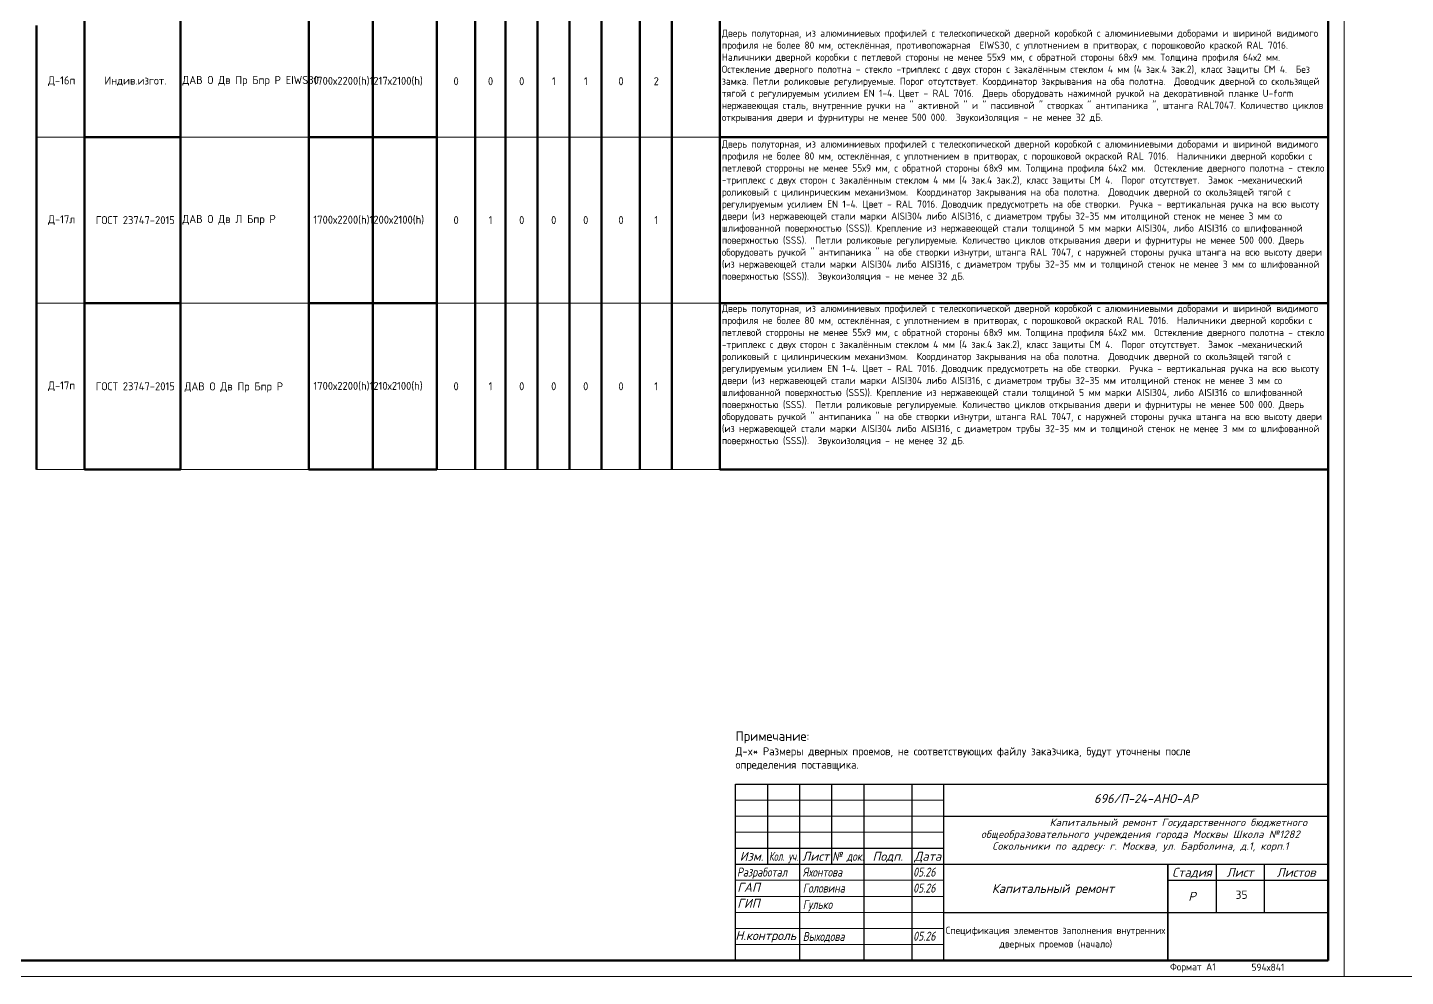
# Model space of a CAD drawing. Header units: millimetres. Extents: x -11345 to 411485, y -9810 to 73012.
# Drawn here: x -5082.9 to -4652.8, y 70053.3 to 70349.4 of the extents above; entities that cross this region are included whole.
import ezdxf
from ezdxf.enums import TextEntityAlignment as Align

# ---------------------------------------------------------------- set-up
doc = ezdxf.new("R2010")
doc.units = ezdxf.units.MM
for name, color, linetype, lineweight in [('+АР_Текст', 250, 'Continuous', 9), ('СПДС__АР_Рамка чертежа', 7, 'Continuous', 50), ('Стены штриховка', 7, 'Continuous', 9), ('Узлы', 7, 'Continuous', 18)]:
    doc.layers.add(name, color=color, linetype=linetype, lineweight=lineweight)
for name, color, linetype in [('PDF _Линии', 7, 'Continuous'), ('PDF _Основная надпись', 7, 'Continuous'), ('PDF _Текст', 7, 'Continuous')]:
    doc.layers.add(name, color=color, linetype=linetype)
doc.styles.add('MtXpl_GOST_Common', font='GOST_Common.ttf')
doc.styles.add('PDF GOST Common', font='GOST_Common.ttf')
doc.styles.add('PDF ISOCPEUR', font='isocpeur.ttf')
doc.styles.add('Юля', font='isocpeui.ttf', dxfattribs={"height": 2.8})

msp = doc.modelspace()

# ---------------------------------------------------------------- linework, layer by layer
at = {"layer": 'PDF _Линии', "lineweight": 50}
for points in [[(-5035.15322, 70632.83419), (-5035.15322, 70627.83888), (-5035.15322, 70618.56794), (-5035.15322, 70566.70992), (-5035.15322, 70523.40318), (-5035.15322, 70480.05411), (-5035.15322, 70384.88935), (-5035.15322, 70350.04923), (-5035.15322, 70315.25144), (-5035.15322, 70263.39342), (-5035.15322, 70211.5354), (-5065.12504, 70211.5354), (-5065.12504, 70263.39342), (-5065.12504, 70315.25144), (-5065.12504, 70350.04923), (-5065.12504, 70384.88935), (-5065.12504, 70480.05411), (-5065.12504, 70523.40318), (-5065.12504, 70566.70992), (-5065.12504, 70618.56794), (-5065.12504, 70627.83888), (-5065.12504, 70632.83419)], [(-4955.18604, 70632.83419), (-4955.18604, 70627.83888), (-4955.18604, 70618.56794), (-4955.18604, 70566.70992), (-4955.18604, 70523.40318), (-4955.18604, 70480.05411), (-4955.18604, 70384.88935), (-4955.18604, 70350.04923), (-4955.18604, 70315.25144), (-4955.18604, 70263.39342), (-4955.18604, 70211.5354), (-4975.16725, 70211.5354), (-4995.14847, 70211.5354), (-4995.14847, 70263.39342), (-4995.14847, 70315.25144), (-4995.14847, 70350.04923), (-4995.14847, 70384.88935), (-4995.14847, 70480.05411), (-4995.14847, 70523.40318), (-4995.14847, 70566.70992), (-4995.14847, 70618.56794), (-4995.14847, 70627.83888), (-4995.14847, 70632.83419)], [(-4975.16725, 70632.83419), (-4975.16725, 70627.83888), (-4975.16725, 70618.56794), (-4975.16725, 70566.70992), (-4975.16725, 70523.40318), (-4975.16725, 70480.05411), (-4975.16725, 70384.88935), (-4975.16725, 70350.04923), (-4975.16725, 70315.25144), (-4975.16725, 70263.39342), (-4975.16725, 70211.5354)], [(-4891.72876, 70632.83419), (-4891.72876, 70627.83888), (-4891.72876, 70618.56794), (-4891.72876, 70566.70992), (-4891.72876, 70523.40318), (-4891.72876, 70480.05411), (-4891.72876, 70384.88935), (-4891.72876, 70350.04923), (-4891.72876, 70315.25144), (-4891.72876, 70263.39342), (-4891.72876, 70211.5354)], [(-4881.73815, 70632.83419), (-4881.73815, 70627.83888), (-4881.73815, 70618.56794), (-4881.73815, 70566.70992), (-4881.73815, 70523.40318), (-4881.73815, 70480.05411), (-4881.73815, 70384.88935), (-4881.73815, 70350.04923), (-4881.73815, 70315.25144), (-4881.73815, 70263.39342), (-4881.73815, 70211.5354)], [(-4676.88839, 70480.05411), (-4866.75224, 70480.05411), (-4866.75224, 70523.40318), (-4866.75224, 70566.70992), (-4866.75224, 70618.56794), (-4866.75224, 70627.83888), (-4866.75224, 70632.83419), (-4866.75224, 70627.83888), (-4866.75224, 70618.56794), (-4866.75224, 70566.70992), (-4866.75224, 70523.40318), (-4866.75224, 70480.05411), (-4866.75224, 70384.88935), (-4866.75224, 70350.04923), (-4866.75224, 70315.25144), (-4866.75224, 70263.39342), (-4866.75224, 70211.5354)], [(-4943.20578, 70627.83888), (-4943.20578, 70618.56794), (-4943.20578, 70566.70992), (-4943.20578, 70523.40318), (-4943.20578, 70480.05411), (-4943.20578, 70384.88935), (-4943.20578, 70350.04923), (-4943.20578, 70315.25144), (-4943.20578, 70263.39342), (-4943.20578, 70211.5354)], [(-4933.68084, 70627.83888), (-4933.68084, 70618.56794), (-4933.68084, 70566.70992), (-4933.68084, 70523.40318), (-4933.68084, 70480.05411), (-4933.68084, 70384.88935), (-4933.68084, 70350.04923), (-4933.68084, 70315.25144), (-4933.68084, 70263.39342), (-4933.68084, 70211.5354)], [(-4923.69023, 70627.83888), (-4923.69023, 70618.56794), (-4923.69023, 70566.70992), (-4923.69023, 70523.40318), (-4923.69023, 70480.05411), (-4923.69023, 70384.88935), (-4923.69023, 70350.04923), (-4923.69023, 70315.25144), (-4923.69023, 70263.39342), (-4923.69023, 70211.5354)], [(-4913.69963, 70627.83888), (-4913.69963, 70618.56794), (-4913.69963, 70566.70992), (-4913.69963, 70523.40318), (-4913.69963, 70480.05411), (-4913.69963, 70384.88935), (-4913.69963, 70350.04923), (-4913.69963, 70315.25144), (-4913.69963, 70263.39342), (-4913.69963, 70211.5354)], [(-4903.70902, 70627.83888), (-4903.70902, 70618.56794), (-4903.70902, 70566.70992), (-4903.70902, 70523.40318), (-4903.70902, 70480.05411), (-4903.70902, 70384.88935), (-4903.70902, 70350.04923), (-4903.70902, 70315.25144), (-4903.70902, 70263.39342), (-4903.70902, 70211.5354)], [(-5080.11095, 70211.5354), (-5080.11095, 70263.39342), (-5080.11095, 70315.25144), (-5080.11095, 70350.04923)], [(-4676.88839, 70350.04923), (-4676.88839, 70315.25144), (-4676.88839, 70263.39342), (-4676.88839, 70211.5354), (-4866.75224, 70211.5354), (-4866.75224, 70263.39342), (-4866.75224, 70315.25144), (-4866.75224, 70350.04923)], [(-5035.15322, 70315.25144), (-5065.12504, 70315.25144)], [(-4955.18604, 70315.25144), (-4975.16725, 70315.25144), (-4995.14847, 70315.25144)], [(-4676.88839, 70315.25144), (-4866.75224, 70315.25144)], [(-5035.15322, 70263.39342), (-5065.12504, 70263.39342)], [(-4955.18604, 70263.39342), (-4975.16725, 70263.39342), (-4995.14847, 70263.39342)], [(-4676.88839, 70263.39342), (-4866.75224, 70263.39342)]]:
    msp.add_lwpolyline(points, dxfattribs=at)
at = {"layer": 'PDF _Линии', "lineweight": 20}
for points in [[(-5065.12504, 70315.25144), (-5080.11095, 70315.25144)], [(-4995.14847, 70315.25144), (-5035.15322, 70315.25144)], [(-4866.75224, 70315.25144), (-4881.73815, 70315.25144), (-4891.72876, 70315.25144), (-4903.70902, 70315.25144), (-4913.69963, 70315.25144), (-4923.69023, 70315.25144), (-4933.68084, 70315.25144), (-4943.20578, 70315.25144), (-4955.18604, 70315.25144)], [(-5065.12504, 70263.39342), (-5080.11095, 70263.39342)], [(-4995.14847, 70263.39342), (-5035.15322, 70263.39342)], [(-4866.75224, 70263.39342), (-4881.73815, 70263.39342), (-4891.72876, 70263.39342), (-4903.70902, 70263.39342), (-4913.69963, 70263.39342), (-4923.69023, 70263.39342), (-4933.68084, 70263.39342), (-4943.20578, 70263.39342), (-4955.18604, 70263.39342)], [(-5065.12504, 70211.5354), (-5080.11095, 70211.5354)], [(-4995.14847, 70211.5354), (-5035.15322, 70211.5354)], [(-4866.75224, 70211.5354), (-4881.73815, 70211.5354), (-4891.72876, 70211.5354), (-4903.70902, 70211.5354), (-4913.69963, 70211.5354), (-4923.69023, 70211.5354), (-4933.68084, 70211.5354), (-4943.20578, 70211.5354), (-4955.18604, 70211.5354)]]:
    msp.add_lwpolyline(points, dxfattribs=at)
at = {"layer": 'PDF _Основная надпись', "lineweight": 20}
msp.add_lwpolyline([(-5512.89309, 70053.25202), (-4671.89309, 70053.25202), (-4671.89309, 70646.8041), (-5512.89309, 70646.8041)], close=True, dxfattribs=at)
at = {"layer": 'PDF _Основная надпись', "lineweight": 50}
msp.add_lwpolyline([(-4676.88839, 70058.24733), (-4676.88839, 70641.8088), (-5492.26579, 70641.8088), (-5492.26579, 70058.24733)], close=True, dxfattribs=at)
at = {"layer": 'СПДС__АР_Рамка чертежа', "linetype": 'Continuous', "lineweight": 25, "transparency": 33554687}
for p, q in [((-4861.89309, 70058.25202), (-4861.89309, 70113.25202)), ((-4861.89309, 70113.25202), (-4676.89309, 70113.25202)), ((-4851.89309, 70113.25202), (-4851.89309, 70088.25202)), ((-4841.89309, 70113.25202), (-4841.89309, 70058.25202)), ((-4831.89309, 70113.25202), (-4831.89309, 70088.25202)), ((-4821.89309, 70113.25202), (-4821.89309, 70058.25202)), ((-4806.89309, 70113.25202), (-4806.89309, 70058.25202)), ((-4796.89309, 70058.25202), (-4796.89309, 70113.25202)), ((-4796.89309, 70103.25202), (-4676.89309, 70103.25202)), ((-4861.89309, 70093.25202), (-4796.89309, 70093.25202)), ((-4861.89309, 70088.25202), (-4676.89309, 70088.25202)), ((-4726.89309, 70058.25202), (-4726.89309, 70088.25202)), ((-4726.89309, 70088.25202), (-4726.89309, 70058.25202)), ((-4711.89309, 70088.25202), (-4711.89309, 70073.25202)), ((-4696.89309, 70088.25202), (-4696.89309, 70073.25202)), ((-4726.89309, 70083.25202), (-4676.89309, 70083.25202)), ((-4796.89309, 70073.25202), (-4676.89309, 70073.25202))]:
    msp.add_line(p, q, dxfattribs=at)
at = {"layer": 'СПДС__АР_Рамка чертежа', "linetype": 'Continuous', "lineweight": 25, "ltscale": 100, "transparency": 33554687}
for p, q in [((-4676.89309, 70058.25202), (-4676.89309, 70113.25202)), ((-4861.89309, 70058.25202), (-4676.89309, 70058.25202))]:
    msp.add_line(p, q, dxfattribs=at)
at = {"layer": 'СПДС__АР_Рамка чертежа', "linetype": 'Continuous', "lineweight": 5, "transparency": 33554687}
for p, q in [((-4861.89309, 70108.25202), (-4796.89309, 70108.25202)), ((-4861.89309, 70103.25202), (-4796.89309, 70103.25202)), ((-4861.89309, 70098.25202), (-4796.89309, 70098.25202)), ((-4861.89309, 70083.25202), (-4796.89309, 70083.25202)), ((-4861.89309, 70078.25202), (-4796.89309, 70078.25202)), ((-4861.89309, 70073.25202), (-4796.89309, 70073.25202)), ((-4861.89309, 70068.25202), (-4796.89309, 70068.25202)), ((-4861.89309, 70063.25202), (-4796.89309, 70063.25202))]:
    msp.add_line(p, q, dxfattribs=at)
at = {"layer": 'Стены штриховка', "color": 1}
msp.add_line((-8597.61235, 70053.25202), (10799.93893, 70053.25202), dxfattribs=at)

# ---------------------------------------------------------------- texts
at = {"layer": '+АР_Текст', "color": 18, "linetype": 'Continuous', "ltscale": 100, "true_color": 0x000000, "transparency": 33554687, "insert": (-4789.37148, 70102.50592), "char_height": 2.8, "width": 107.7887718, "attachment_point": 1, "line_spacing_factor": 0.95, "style": 'Юля'}
msp.add_mtext('\\pxqc;{\\T1.05;      \\H0.83333x;        Капитальный ремонт Государственного бюджетного общеобразовательного учреждения города Москвы Школа №1282 Сокольники по адресу: г. Москва, ул. Барболина, д.1, корп.1}', dxfattribs=at)
at = {"layer": 'PDF _Текст'}
for s, insert, char_height, width, attachment_point, style in [('Дверь полуторная, из алюминиевых профилей с телескопической дверной коробкой с алюминиевыми доборами и шириной видимого профиля не более 80 мм, остеклённая, противопожарная  {\\C1;EIWS30}, с уплотнением в притворах, с порошковойо краской RAL 7016.  Наличники дверной коробки с петлевой стороны не менее 55х9 мм, с обратной стороны 68х9 мм. Толщина профиля 64х2 мм.  Остекление дверного полотна - стекло -триплекс с двух сторон с закалённым стеклом 4 мм (4 зак.4 зак.2), класс защиты СМ 4.  Без замка. Петли роликовые регулируемые. Порог отсутствует. Координатор закрывания на оба полотна.  Доводчик дверной со скользящей тягой с регулируемым усилием EN 1-4. Цвет - RAL 7016.  Дверь оборудовать нажимной ручкой на декоративной планке U-form нержавеющая сталь, внутренние ручки на " активной " и " пассивной " створках " антипаника ", штанга RAL7047. Количество циклов открывания двери и фурнитуры не менее 500 000.  Звукоизоляция - не менее 32 дБ.', (-4866.17564, 70348.78969), 2.25, 189.2872523, 1, 'MtXpl_GOST_Common'), ('Дверь полуторная, из алюминиевых профилей с телескопической дверной коробкой с алюминиевыми доборами и шириной видимого профиля не более 80 мм, остеклённая, с уплотнением в притворах, с порошковой окраской RAL 7016.  Наличники дверной коробки с петлевой сторроны не менее 55х9 мм, с обратной стороны 68х9 мм. Толщина профиля 64х2 мм.  Остекление дверного полотна - стекло -триплекс с двух сторон с закалённым стеклом 4 мм (4 зак.4 зак.2), класс защиты СМ 4.  Порог отсутствует.  Замок -механический роликовый с цилинрическим механизмом.  Координатор закрывания на оба полотна.  Доводчик дверной со скользящей тягой с регулируемым усилием EN 1-4. Цвет - RAL 7016. Доводчик предусмотреть на обе створки.  Ручка - вертикальная ручка на всю высоту двери (из нержавеющей стали марки AISI304 либо AISI316, с диаметром трубы 32-35 мм итолщиной стенок не менее 3 мм со шлифованной поверхностью (SSS)). Крепление из нержавеющей стали толщиной 5 мм марки AISI304, либо AISI316 со шлифованной поверхностью (SSS).  Петли роликовые регулируемые. Количество циклов открывания двери и фурнитуры не менее 500 000. Дверь оборудовать ручкой " антипаника " на обе створки изнутри, штанга RAL 7047, с наружней стороны ручка штанга на всю высоту двери (из нержавеющей стали марки AISI304 либо AISI316, с диаметром трубы 32-35 мм и толщиной стенок не менее 3 мм со шлифованной поверхностью (SSS)).  Звукоизоляция - не менее 32 дБ.', (-4866.17564, 70314.20214), 2.25, 189.2872523, 1, 'MtXpl_GOST_Common'), ('Дверь полуторная, из алюминиевых профилей с телескопической дверной коробкой с алюминиевыми доборами и шириной видимого профиля не более 80 мм, остеклённая, с уплотнением в притворах, с порошковой окраской RAL 7016.  Наличники дверной коробки с петлевой сторроны не менее 55х9 мм, с обратной стороны 68х9 мм. Толщина профиля 64х2 мм.  Остекление дверного полотна - стекло -триплекс с двух сторон с закалённым стеклом 4 мм (4 зак.4 зак.2), класс защиты СМ 4.  Порог отсутствует.  Замок -механический роликовый с цилинрическим механизмом.  Координатор закрывания на оба полотна.  Доводчик дверной со скользящей тягой с регулируемым усилием EN 1-4. Цвет - RAL 7016. Доводчик предусмотреть на обе створки.  Ручка - вертикальная ручка на всю высоту двери (из нержавеющей стали марки AISI304 либо AISI316, с диаметром трубы 32-35 мм итолщиной стенок не менее 3 мм со шлифованной поверхностью (SSS)). Крепление из нержавеющей стали толщиной 5 мм марки AISI304, либо AISI316 со шлифованной поверхностью (SSS).  Петли роликовые регулируемые. Количество циклов открывания двери и фурнитуры не менее 500 000. Дверь оборудовать ручкой " антипаника " на обе створки изнутри, штанга RAL 7047, с наружней стороны ручка штанга на всю высоту двери (из нержавеющей стали марки AISI304 либо AISI316, с диаметром трубы 32-35 мм и толщиной стенок не менее 3 мм со шлифованной поверхностью (SSS)).  Звукоизоляция - не менее 32 дБ.', (-4866.17564, 70262.89236), 2.25, 189.2872523, 1, 'MtXpl_GOST_Common'), ('{\\H1.19997x;Примечание:\\P\\H0.83333x;\\C1;Д-x* \\C256;Размеры дверных проемов, не соответствующих файлу заказчика, будут уточнены после определения поставщика.}', (-4861.89309, 70123.5987), 2.50005902, 147.0197927, 4, 'PDF GOST Common')]:
    msp.add_mtext(s, dxfattribs=dict(at, insert=insert, char_height=char_height, width=width, attachment_point=attachment_point, style=style))
at = {"layer": 'PDF _Текст', "attachment_point": 4, "style": 'PDF GOST Common'}
for s, insert, char_height in [('Д-16п', (-5076.53723, 70332.67934), 2.49833), ('Индив.изгот.', (-5058.92598, 70332.67934), 2.4983298), ('ДАВ О Дв Пр Бпр Р EIWS30', (-5034.58347, 70332.72167), 2.4983298), ('1700х2200(h)1217х2100(h)', (-4993.68804, 70332.67934), 2.4983298), ('0', (-4949.95621, 70332.67934), 2.49833), ('0', (-4939.20317, 70332.67934), 2.49833), ('0', (-4929.46613, 70332.67934), 2.49833), ('1', (-4919.22114, 70332.67934), 2.49833), ('1', (-4909.23011, 70332.67934), 2.49833), ('0', (-4898.47707, 70332.67934), 2.49833), ('2', (-4887.47004, 70332.67934), 2.49833), ('Д-17л', (-5076.53723, 70289.3285), 2.49833), ('ГОСТ 23747-2015', (-5061.63539, 70289.3285), 2.4983298), ('ДАВ О Дв Л Бпр Р', (-5034.58347, 70289.3285), 2.4983298), ('1700х2200(h)1200х2100(h)', (-4993.68804, 70289.3285), 2.4983298), ('0', (-4949.95621, 70289.3285), 2.49833), ('1', (-4938.99146, 70289.3285), 2.49833), ('0', (-4929.46613, 70289.3285), 2.49833), ('0', (-4919.47514, 70289.3285), 2.49833), ('0', (-4909.48415, 70289.3285), 2.49833), ('0', (-4898.47707, 70289.3285), 2.49833), ('1', (-4887.25838, 70289.3285), 2.49833), ('Д-17п', (-5076.53723, 70237.46837), 2.49833), ('ГОСТ 23747-2015', (-5061.63539, 70237.46837), 2.4983298), ('ДАВ О Дв Пр Бпр Р', (-5033.91588, 70237.09362), 2.4983298), ('1700х2200(h)1210х2100(h)', (-4993.68804, 70237.46837), 2.4983298), ('0', (-4949.95621, 70237.46837), 2.49833), ('1', (-4938.99146, 70237.46837), 2.49833), ('0', (-4929.46613, 70237.46837), 2.49833), ('0', (-4919.47514, 70237.46837), 2.49833), ('0', (-4909.48415, 70237.46837), 2.49833), ('0', (-4898.47707, 70237.46837), 2.49833), ('1', (-4887.25838, 70237.46837), 2.49833), ('Спецификация элементов заполнения внутренних', (-4796.28089, 70067.32482), 2.25), ('дверных проемов (начало)', (-4779.51626, 70063.09134), 2.25), ('Формат А1', (-4726.25909, 70055.93676), 2.25), ('594х841', (-4700.81592, 70056.1061), 2.25)]:
    msp.add_mtext(s, dxfattribs=dict(at, insert=insert, char_height=char_height))
at = {"layer": 'СПДС__АР_Рамка чертежа', "linetype": 'Continuous', "lineweight": 5, "transparency": 33554687, "style": 'Юля'}
for s, p in [('Изм.', (-4856.89309, 70090.75202)), ('Лист', (-4836.89309, 70090.75202)), ('Подп.', (-4814.39309, 70090.75202)), ('Дата', (-4801.89309, 70090.75202)), ('Стадия', (-4719.39309, 70085.75202)), ('Лист', (-4704.39309, 70085.75202)), ('Листов', (-4686.89309, 70085.75202)), ('Р', (-4719.39309, 70078.25202))]:
    msp.add_text(s, height=2.8, dxfattribs=at).set_placement(p, align=Align.MIDDLE_CENTER)
for s, width, p in [('Кол. уч.', 0.7, (-4846.89309, 70090.75202)), ('№ док.', 0.8, (-4826.7469, 70090.75202))]:
    msp.add_text(s, height=2.8, dxfattribs=dict(at, width=width)).set_placement(p, align=Align.MIDDLE_CENTER)
at = {"layer": 'СПДС__АР_Рамка чертежа', "linetype": 'Continuous', "lineweight": 5, "transparency": 33554687, "style": 'Юля', "width": 0.8}
for s, p in [('Разработал', (-4861.44245, 70084.41914)), ('Яхонтова', (-4840.91132, 70084.41914)), ('05.26', (-4806.44245, 70084.41914)), ('Головина', (-4840.91132, 70079.41914)), ('05.26', (-4806.44245, 70079.41914)), ('Гулько', (-4840.91132, 70074.31914)), ('Выходова', (-4840.91132, 70064.31914)), ('05.26', (-4806.44245, 70064.41914))]:
    msp.add_text(s, height=2.8, dxfattribs=at).set_placement(p)
at = {"layer": 'СПДС__АР_Рамка чертежа', "linetype": 'Continuous', "lineweight": 5, "transparency": 33554687, "style": 'Юля'}
for s, p in [('ГАП', (-4861.36089, 70079.69161)), ('ГИП', (-4861.36089, 70074.69161)), ('Н.контроль', (-4861.963, 70064.60566))]:
    msp.add_text(s, height=2.8, dxfattribs=at).set_placement(p)
at = {"layer": 'СПДС__АР_Рамка чертежа', "linetype": 'Continuous', "lineweight": 25, "transparency": 33554687, "char_height": 2.8, "attachment_point": 1, "style": 'Юля'}
for s, insert, width in [('696/П-24-АНО-АР', (-4749.99275, 70110.17962), 51.2682614), ('\\pxqc;Капитальный ремонт', (-4797.71929, 70082.09989), 69.8751407)]:
    msp.add_mtext(s, dxfattribs=dict(at, insert=insert, width=width))
at = {"layer": 'Узлы', "transparency": 33554687, "style": 'PDF ISOCPEUR'}
msp.add_text('35', height=2.6, dxfattribs=at).set_placement((-4703.91957, 70078.75465), align=Align.MIDDLE_CENTER)

doc.saveas('drawing.dxf')
